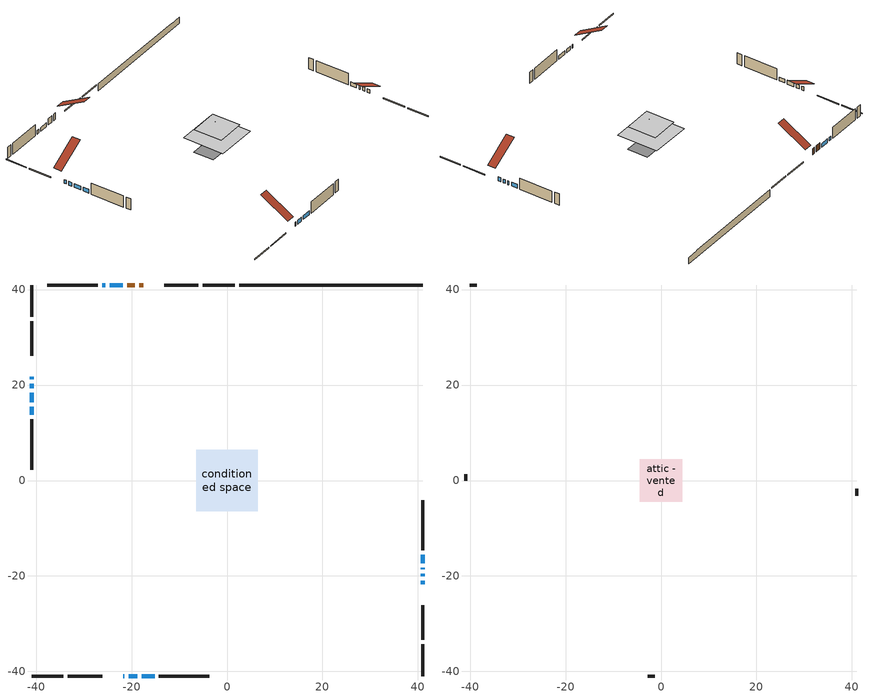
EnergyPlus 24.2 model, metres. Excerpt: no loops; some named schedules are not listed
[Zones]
conditioned space
 floor adiabatic (AdiabaticFloorConstruction): -6.42,-6.42 -6.42,6.42 6.42,6.42 6.42,-6.42 z1.52
 floor foundation (Slab1 construction): -6.34,-3.26 -6.34,3.26 6.34,3.26 6.34,-3.26 z-1.91
 wall outside (RimJoist1 construction): 1.61,40.94 -5.04,40.94 / -40.94,-40.94 -34.29,-40.94 / -40.94,40.94 -40.94,34.29 / 40.94,-40.94 40.94,-34.29 z0.3:0.6
 wall outside (RimJoist2 construction): -5.97,40.94 -13.17,40.94 / -33.36,-40.94 -26.16,-40.94 / -40.94,33.36 -40.94,26.16 / 40.94,-33.36 40.94,-26.16 z0.3:0.6
 wall outside (AdiabaticWallConstruction 1): -17.59,40.94 -18.42,40.94 / -19.35,40.94 -20.94,40.94 z0.3:2.33
 wall outside (AdiabaticWallConstruction): 40.94,-21.75 40.94,-20.98 / 40.94,-20.05 40.94,-19.51 / -40.94,21.75 -40.94,21.17 / -40.94,20.24 -40.94,19.34 / 40.94,-18.58 40.94,-18.31 / -21.75,-40.94 -21.47,-40.94 / 40.94,-17.38 40.94,-15.57 / -40.94,18.41 -40.94,16.39 / -40.94,15.46 -40.94,13.74 / -21.86,40.94 -24.58,40.94 / -25.51,40.94 -26.18,40.94 / -20.55,-40.94 -18.82,-40.94 / -17.9,-40.94 -15.18,-40.94 z0.3:1.52
 wall outside (Wall1 construction): -27.1,40.94 -37.66,40.94 / -14.25,-40.94 -3.7,-40.94 / -40.94,12.81 -40.94,2.26 / 40.94,-14.64 40.94,-4.09 z0.3:3.96
 wall foundation (FoundationWall1 construction): 2.54,40.94,-1.91 2.54,40.94,0.3 37.1,40.94,0.3 37.1,40.94,0.13 40.94,40.94,0.13 40.94,40.94,-1.91
 window (WindowConstruction): 40.94,-21.74 40.94,-20.98 z0.3:1.52
 window (WindowConstruction 8): 40.94,-20.05 40.94,-19.51 z0.3:1.52
 window (WindowConstruction 9): -40.94,21.74 -40.94,21.17 z0.3:1.52
 window (WindowConstruction 10): -40.94,20.24 -40.94,19.34 z0.3:1.52
 window (WindowConstruction 11): 40.94,-18.58 40.94,-18.31 z0.3:1.52
 window (WindowConstruction 12): -21.74,-40.94 -21.47,-40.94 z0.3:1.52
 window (WindowConstruction 1): 40.94,-17.38 40.94,-15.57 z0.3:1.52
 window (WindowConstruction 2): -40.94,18.41 -40.94,16.39 z0.3:1.52
 window (WindowConstruction 3): -40.94,15.46 -40.94,13.74 z0.3:1.52
 window (WindowConstruction 4): -21.86,40.94 -24.58,40.94 z0.3:1.52
 window (WindowConstruction 5): -25.51,40.94 -26.17,40.94 z0.3:1.52
 window (WindowConstruction 6): -20.54,-40.94 -18.83,-40.94 z0.3:1.52
 window (WindowConstruction 7): -17.9,-40.94 -15.18,-40.94 z0.3:1.52
 door (Door): -17.59,40.94 -18.42,40.94 z0.3:2.33
 door (Door 1): -19.35,40.94 -20.93,40.94 z0.3:2.33
 ceiling adiabatic (AdiabaticFloorConstruction): 6.42,-6.42 6.42,6.42 -6.42,6.42 -6.42,-6.42 z1.52
attic - vented
 floor to conditioned space (Floor1 construction Reversed): -4.42,-4.42 -4.42,4.42 4.42,4.42 4.42,-4.42 z3.96
 floor to conditioned space (Floor2 construction Reversed): -1.77,-1.77 -1.77,1.77 1.77,1.77 1.77,-1.77 z3.96
 wall outside (Wall3 construction): -38.59,40.94 -40.01,40.94 / -2.77,-40.94 -1.34,-40.94 / -40.94,1.33 -40.94,-0.1 / 40.94,-3.16 40.94,-1.73 z0.3:3.96
 roof outside (Roof1 construction): -16.66,40.94,3.96 -16.66,32.09,9.12 -14.1,32.09,9.12 -14.1,40.94,3.96; -22.67,-40.94,3.96 -22.67,-32.09,9.12 -25.23,-32.09,9.12 -25.23,-40.94,3.96; -40.94,22.67,3.96 -32.09,22.67,9.12 -32.09,25.23,9.12 -40.94,25.23,3.96; 40.94,-22.67,3.96 32.09,-22.67,9.12 32.09,-25.23,9.12 40.94,-25.23,3.96
[Building]
Building 1: Terrain=Suburbs
[Site:Location]
Saskatoon Intl AP_SK: Latitude {deg}=52.17; Longitude {deg}=-106.7; Time Zone {hr}=-6; Elevation {m}=504; Keep Site Location Information=Yes
[Site:GroundTemperature:Shallow]
-3.29371, -5.9198, -6.13011, -4.88389, 0.118965, 5.09852, 9.41553, 12.1502, 12.3826, 10.1583, 5.95142, 1.12462
[Site:WaterMainsTemperature]
Calculation Method=Schedule; Temperature Schedule=mains temperature schedule
[Material] Roughness=Rough; Thermal Absorptance=0.9
Name | Thickness {m} | Conductivity {W/m-K} | Density {kg/m3} | Specific Heat {J/kg-K} | Solar Absorptance | Visible Absorptance
asphalt or fiberglass shingles | 0.00635 | 0.162714 | 1121.4 | 1465.45 | 0.84 | 0.84
ceiling loosefill ins | 0.169333 | 0.0480833 | 16.02 | 1046.75 | 0.7 | 0.7
ceiling stud and cavity | 0.1397 | 0.331951 | 65.682 | 1177.47 | 0.7 | 0.7
ceiling stud and cavity 1 | 0.1397 | 0.346447 | 65.682 | 1177.47 | 0.7 | 0.7
concrete 4.0 in. | 0.1016 | 1.803125 | 2242.8 | 837.4 | 0.7 | 0.7
concrete 8.0 in. | 0.2032 | 1.803125 | 2242.8 | 837.4 | 0.7 | 0.7
door material | 0.04445 | 0.20624 | 512.64 | 1214.23 | 0.7 | 0.7
door material 1 | 0.04445 | 0.0451087 | 512.64 | 1214.23 | 0.7 | 0.7
floor covering | 0.0127 | 0.0433444 | 54.468 | 1339.84 | 0.6 | 0.6
floor rigid ins; wall rigid ins | 0.512978 | 0.029427 | 32.04 | 1214.23 | 0.7 | 0.7
floor stud and cavity | 0.1397 | 1.75129 | 37.0049 | 1207.88 | 0.7 | 0.7
furniture material conditioned space 1 | 0.1524 | 0.115458 | 640.8 | 1214.23 | 0.6 | 0.6
gypsum board | 0.0127 | 0.160291 | 801 | 837.4 | 0.6 | 0.6
osb sheathing 0.5 in. | 0.0127 | 0.115458 | 512.64 | 1214.23 | 0.7 | 0.7
osb sheathing 0.75 in. | 0.01905 | 0.115458 | 512.64 | 1214.23 | 0.7 | 0.7
osb sheathing 2.0 in. | 0.0508 | 0.115458 | 512.64 | 1214.23 | 0.7 | 0.7
rim joist stud and cavity | 0.0508 | 0.0495211 | 125.044 | 1163.47 | 0.6 | 0.6
rim joist stud and cavity 1 | 0.0508 | 0.271007 | 50.32683 | 1063.81 | 0.6 | 0.6
wall stud and cavity | 0.1397 | 0.131356 | 139.0536 | 1170.24 | 0.7 | 0.7
wall stud and cavity 1 | 0.0889 | 6.1454 | 50.32683 | 1063.81 | 0.6 | 0.6
wall stud and cavity 2 | 0.0889 | 0.380278 | 52.3479 | 1209.89 | 0.7 | 0.7
wall stud and cavity 3 | 0.0889 | 0.391764 | 83.0341 | 1211.67 | 0.7 | 0.7
wood siding | 0.0254 | 0.102417 | 544.68 | 1172.36 | 0 | 0
wood siding 1 | 0.00254 | 0.102417 | 544.68 | 1172.36 | 0 | 0
wood siding 2; wood siding 3; wood siding 4 | 0.0254 | 0.102417 | 544.68 | 1172.36 | 0.7 | 0.7
[WindowMaterial:SimpleGlazingSystem]
Name | U-Factor {W/m2-K} | Solar Heat Gain Coefficient
WindowMaterial | 1.33263 | 0.49
WindowMaterial 1 | 1.32695 | 0.49
WindowMaterial 2 | 1.24121 | 0.52
WindowMaterial 3 | 1.25313 | 0.52
WindowMaterial 4 | 1.3525 | 0.48
WindowMaterial 5 | 1.38486 | 0.47
WindowMaterial 6 | 1.48423 | 0.43
WindowMaterial 7 | 5.05796 | 0.63
[Construction]
AdiabaticFloorConstruction: floor stud and cavity, floor rigid ins, osb sheathing 0.75 in., floor covering
AdiabaticWallConstruction: wood siding 3, wall rigid ins, wall stud and cavity 2, gypsum board
AdiabaticWallConstruction 1: wood siding 4, wall rigid ins, wall stud and cavity 2, gypsum board
Door: door material
Door 1: door material 1
Floor1 construction Reversed: gypsum board, ceiling stud and cavity, ceiling loosefill ins
Floor2 construction Reversed: gypsum board, ceiling stud and cavity 1, ceiling loosefill ins
FoundationWall1 construction: concrete 8.0 in.
furniture construction conditioned space 1: furniture material conditioned space 1
PartitionWallConstruction: gypsum board, wall stud and cavity 3, gypsum board
RimJoist1 construction: wood siding 2, osb sheathing 2.0 in., rim joist stud and cavity
RimJoist2 construction: wood siding 2, rim joist stud and cavity 1
Roof1 construction: asphalt or fiberglass shingles
Slab1 construction: concrete 4.0 in.
Wall1 construction: wood siding, osb sheathing 0.5 in., wall stud and cavity, gypsum board
Wall3 construction: wood siding 1, wall stud and cavity 1
WindowConstruction: WindowMaterial
WindowConstruction 1; WindowConstruction 10; WindowConstruction 4; WindowConstruction 7: WindowMaterial 1
WindowConstruction 11; WindowConstruction 12: WindowMaterial 7
WindowConstruction 2: WindowMaterial 2
WindowConstruction 3; WindowConstruction 6: WindowMaterial 3
WindowConstruction 5: WindowMaterial 4
WindowConstruction 8: WindowMaterial 5
WindowConstruction 9: WindowMaterial 6
[Zone] Multiplier=1; Part of Total Floor Area=Yes
Name | Volume {m3}
attic - vented | 72.5043
conditioned space | 619.3
[Space]
Name | Zone | Volume {m3}
attic - vented 1 | attic - vented | 72.5043
conditioned space 1 | conditioned space | 619.3
[ZoneInfiltration:EffectiveLeakageArea]
infil attic - vented 1: Zone or Space=attic - vented 1; Schedule=Always On Discrete; Effective Air Leakage Area {cm2}=3108.69; Stack Coefficient=0.000613326; Wind Coefficient=1.67327e-05
[ZoneMixing]
whole house fan mix: Zone or Space=attic - vented; Schedule=Always On Continuous; Design Flow Rate Calculation Method=Flow/Zone; Design Flow Rate {m3/s}=0; Source Zone or Space=conditioned space
[SurfaceProperty:ExposedFoundationPerimeter]
Slab1: Exposed Perimeter Calculation Method=TotalExposedPerimeter; Total Exposed Perimeter {m}=38.405
[InternalMass] Zone or ZoneList=conditioned space; Space or SpaceList=conditioned space 1
Name | Construction | Surface Area {m2}
furniture mass conditioned space 1 | furniture construction conditioned space 1 | 99.0803
partition wall mass | PartitionWallConstruction | 247.701
[Lights]
interior lighting: Zone or ZoneList or Space or SpaceList=conditioned space 1; Schedule=interior lighting schedule; Design Level Calculation Method=LightingLevel; Lighting Level {W}=343.2; Return Air Fraction=0; Fraction Radiant=0.6; Fraction Visible=0.2; Fraction Replaceable=1
[People]
occupants: Zone or ZoneList or Space or SpaceList=conditioned space 1; Number of People Schedule=occupants schedule; Number of People Calculation Method=People; Number of People=3; Fraction Radiant=0.314171; Sensible Heat Fraction=0.56303; Activity Level Schedule=occupants activity schedule; Carbon Dioxide Generation Rate {m3/s-W}=0; Enable ASHRAE 55 Comfort Warnings=No; Mean Radiant Temperature Calculation Type=EnclosureAveraged
[ElectricEquipment] Zone or ZoneList or Space or SpaceList=conditioned space 1; Design Level Calculation Method=EquipmentLevel
Name | Schedule | Design Level {W} | Fraction Latent | Fraction Radiant | Fraction Lost
clothes dryer | clothes dryer schedule | 140.772 | 0.015 | 0.081 | 0.85
clothes washer | clothes washer schedule | 32.1985 | 0.03 | 0.162 | 0.7
cooking range | cooking range schedule | 215.147 | 0.08 | 0.432 | 0.2
dishwasher | dishwasher schedule | 66.8632 | 0.3 | 0.18 | 0.4
fridge | fridge schedule | 72.9452 | 0 | 0.6 | 0
mech vent house fan | mech vent house fan schedule | 0 | 0 | 0 | 1
mech vent house fan cfis | mech vent house fan cfis schedule | 0 | 0 | 0 | 0
misc plug loads | misc plug loads schedule | 494.7 | 0.045 | 0.513 | 0.1
whole house fan | Always On Discrete | 0 | 0 | 0 | 1
[OtherEquipment] Zone or ZoneList or Space or SpaceList=conditioned space 1; Design Level Calculation Method=EquipmentLevel
Name | Fuel Type | Schedule | Design Level {W} | Fraction Latent | Fraction Radiant | Fraction Lost
clothes dryer 1 | Electricity | clothes dryer schedule | 0 | 0.015 | 0.081 | 0.85
cooking range 1 | Electricity | cooking range schedule | 0 | 0.08 | 0.432 | 0.2
general water use latent | None | general water use schedule | 62.594 | 1 | 0 | 0
general water use sensible | None | general water use schedule | -61.6891 | 0 | 0.6 | 0
mech vent house fan latent load | None | Always On Discrete | 0 | 1 | 0 | 0
mech vent house fan sensible load | None | Always On Discrete | 0 | 0 | 0 | 0
water heater energy adjustment1 | Electricity | Always On Discrete | 0.01 | 0 | 0 | 1
[ZoneInfiltration:DesignFlowRate] Zone or ZoneList or Space or SpaceList=conditioned space 1; Schedule=Always On Discrete; Design Flow Rate Calculation Method=Flow/Zone; Design Flow Rate {m3/s}=0
infil flow; natural vent flow; whole house fan flow
[AvailabilityManager:Scheduled]
furnace airloop Availability Manager: Schedule=Always On Discrete
[Foundation:Kiva]
Foundation Kiva 1: Initial Indoor Air Temperature {C}=21; Wall Height Above Grade {m}=0.300015; Wall Depth Below Slab {m}=0.2032
[Foundation:Kiva:Settings]
Soil Conductivity {W/m-K}=0.849921; Soil Density {kg/m3}=1842.3; Soil Specific Heat {J/kg-K}=418.7; Ground Solar Absorptivity=0.9; Ground Thermal Absorptivity=0.9; Ground Surface Roughness {m}=0.03; Far-Field Width {m}=40; Deep-Ground Boundary Condition=ZeroFlux; Deep-Ground Depth {m}=40; Minimum Cell Dimension {m}=0.2; Maximum Cell Growth Coefficient=3; Simulation Timestep=Timestep
[Exterior:Lights]
exterior lighting: Schedule=exterior lighting schedule; Design Level {W}=75.6
[EnergyManagementSystem:GlobalVariable]
furnace_airloop_Fan_RTF
infil_program_Qfan
infil_program_Qinf
natural_vent_program_Qnv
natural_vent_program_Qwhf
[EnergyManagementSystem:Sensor]
Name | Output:Variable or Output:Meter Index Key | Output:Variable or Output:Meter
airflow_gain | infil flow | Infiltration Sensible Heat Gain Energy
airflow_gain_1 | natural vent flow | Infiltration Sensible Heat Gain Energy
airflow_gain_2 | whole house fan flow | Infiltration Sensible Heat Gain Energy
airflow_loss | infil flow | Infiltration Sensible Heat Loss Energy
airflow_loss_1 | natural vent flow | Infiltration Sensible Heat Loss Energy
airflow_loss_2 | whole house fan flow | Infiltration Sensible Heat Loss Energy
clg_load_cond |  | Cooling:EnergyTransfer:Zone:CONDITIONED SPACE
clg_sp_s; clg_sp_s_1 | cooling setpoint | Schedule Value
clothes_dryer_exhaust_0_sch_s | clothes dryer exhaust 0 schedule | Schedule Value
cool_season | cooling season schedule | Schedule Value
htg_load_cond |  | Heating:EnergyTransfer:Zone:CONDITIONED SPACE
htg_sp_s; htg_sp_s_1 | heating setpoint | Schedule Value
ig_ee_conv | clothes dryer | Electric Equipment Convective Heating Energy
ig_ee_conv_2 | cooking range | Electric Equipment Convective Heating Energy
ig_ee_conv_4 | fridge | Electric Equipment Convective Heating Energy
ig_ee_conv_5 | misc plug loads | Electric Equipment Convective Heating Energy
ig_ee_conv_6 | whole house fan | Electric Equipment Convective Heating Energy
ig_ee_rad | clothes dryer | Electric Equipment Radiant Heating Energy
ig_ee_rad_2 | cooking range | Electric Equipment Radiant Heating Energy
ig_ee_rad_4 | fridge | Electric Equipment Radiant Heating Energy
ig_ee_rad_5 | misc plug loads | Electric Equipment Radiant Heating Energy
ig_ee_rad_6 | whole house fan | Electric Equipment Radiant Heating Energy
ig_lgt_conv | interior lighting | Lights Convective Heating Energy
ig_lgt_rad | interior lighting | Lights Radiant Heating Energy
ig_lgt_vis | interior lighting | Lights Visible Radiation Heating Energy
ig_oe_conv | clothes dryer 1 | Other Equipment Convective Heating Energy
ig_oe_conv_1 | cooking range 1 | Other Equipment Convective Heating Energy
ig_oe_conv_2 | general water use latent | Other Equipment Convective Heating Energy
ig_oe_conv_3 | general water use sensible | Other Equipment Convective Heating Energy
ig_oe_conv_4 | water heater energy adjustment1 | Other Equipment Convective Heating Energy
ig_oe_rad | clothes dryer 1 | Other Equipment Radiant Heating Energy
ig_oe_rad_1 | cooking range 1 | Other Equipment Radiant Heating Energy
ig_oe_rad_2 | general water use latent | Other Equipment Radiant Heating Energy
ig_oe_rad_3 | general water use sensible | Other Equipment Radiant Heating Energy
ig_oe_rad_4 | water heater energy adjustment1 | Other Equipment Radiant Heating Energy
ig_ppl_conv | occupants | People Convective Heating Energy
ig_ppl_rad | occupants | People Radiant Heating Energy
im_conv | furniture mass conditioned space 1 | Surface Inside Face Convection Heat Gain Energy
im_conv_1 | partition wall mass | Surface Inside Face Convection Heat Gain Energy
im_ig | furniture mass conditioned space 1 | Surface Inside Face Internal Gains Radiation Heat Gain Energy
im_ig_1 | partition wall mass | Surface Inside Face Internal Gains Radiation Heat Gain Energy
im_lgt | furniture mass conditioned space 1 | Surface Inside Face Lights Radiation Heat Gain Energy
im_lgt_1 | partition wall mass | Surface Inside Face Lights Radiation Heat Gain Energy
im_sol | furniture mass conditioned space 1 | Surface Inside Face Solar Radiation Heat Gain Energy
im_sol_1 | partition wall mass | Surface Inside Face Solar Radiation Heat Gain Energy
im_surf | furniture mass conditioned space 1 | Surface Inside Face Net Surface Thermal Radiation Heat Gain Energy
im_surf_1 | partition wall mass | Surface Inside Face Net Surface Thermal Radiation Heat Gain Energy
mv_conv | mech vent house fan | Electric Equipment Convective Heating Energy
mv_conv_1 | mech vent house fan cfis | Electric Equipment Convective Heating Energy
mv_conv_2 | mech vent house fan latent load | Other Equipment Convective Heating Energy
mv_conv_3 | mech vent house fan sensible load | Other Equipment Convective Heating Energy
mv_rad | mech vent house fan | Electric Equipment Radiant Heating Energy
mv_rad_1 | mech vent house fan cfis | Electric Equipment Radiant Heating Energy
mv_rad_2 | mech vent house fan latent load | Other Equipment Radiant Heating Energy
mv_rad_3 | mech vent house fan sensible load | Other Equipment Radiant Heating Energy
natural_vent_s | natural vent schedule | Schedule Value
out_pb_s |  | Site Outdoor Air Barometric Pressure
out_wt_s |  | Site Outdoor Air Humidity Ratio
site_vw_s |  | Site Wind Speed
ss_back_out | Window1 | Surface Window Shortwave from Zone Back Out Window Heat Transfer Rate
ss_back_out_1 | Window10 | Surface Window Shortwave from Zone Back Out Window Heat Transfer Rate
ss_back_out_10 | Window7 | Surface Window Shortwave from Zone Back Out Window Heat Transfer Rate
ss_back_out_11 | Window8 | Surface Window Shortwave from Zone Back Out Window Heat Transfer Rate
ss_back_out_12 | Window9 | Surface Window Shortwave from Zone Back Out Window Heat Transfer Rate
ss_back_out_2 | Window12 | Surface Window Shortwave from Zone Back Out Window Heat Transfer Rate
ss_back_out_3 | Window14 | Surface Window Shortwave from Zone Back Out Window Heat Transfer Rate
ss_back_out_4 | Window18 | Surface Window Shortwave from Zone Back Out Window Heat Transfer Rate
ss_back_out_5 | Window19 | Surface Window Shortwave from Zone Back Out Window Heat Transfer Rate
ss_back_out_6 | Window2 | Surface Window Shortwave from Zone Back Out Window Heat Transfer Rate
ss_back_out_7 | Window3 | Surface Window Shortwave from Zone Back Out Window Heat Transfer Rate
ss_back_out_8 | Window4 | Surface Window Shortwave from Zone Back Out Window Heat Transfer Rate
ss_back_out_9 | Window5 | Surface Window Shortwave from Zone Back Out Window Heat Transfer Rate
ss_conv | Door1 | Surface Inside Face Convection Heat Gain Energy
ss_conv_1 | Door2 | Surface Inside Face Convection Heat Gain Energy
ss_conv_10 | Window4 | Surface Inside Face Convection Heat Gain Energy
ss_conv_11 | Window5 | Surface Inside Face Convection Heat Gain Energy
ss_conv_12 | Window7 | Surface Inside Face Convection Heat Gain Energy
ss_conv_13 | Window8 | Surface Inside Face Convection Heat Gain Energy
ss_conv_14 | Window9 | Surface Inside Face Convection Heat Gain Energy
ss_conv_2 | Window1 | Surface Inside Face Convection Heat Gain Energy
ss_conv_3 | Window10 | Surface Inside Face Convection Heat Gain Energy
ss_conv_4 | Window12 | Surface Inside Face Convection Heat Gain Energy
ss_conv_5 | Window14 | Surface Inside Face Convection Heat Gain Energy
ss_conv_6 | Window18 | Surface Inside Face Convection Heat Gain Energy
ss_conv_7 | Window19 | Surface Inside Face Convection Heat Gain Energy
ss_conv_8 | Window2 | Surface Inside Face Convection Heat Gain Energy
ss_conv_9 | Window3 | Surface Inside Face Convection Heat Gain Energy
ss_ig | Door1 | Surface Inside Face Internal Gains Radiation Heat Gain Energy
ss_ig_1 | Door2 | Surface Inside Face Internal Gains Radiation Heat Gain Energy
ss_ig_10 | Window4 | Surface Inside Face Internal Gains Radiation Heat Gain Energy
ss_ig_11 | Window5 | Surface Inside Face Internal Gains Radiation Heat Gain Energy
ss_ig_12 | Window7 | Surface Inside Face Internal Gains Radiation Heat Gain Energy
ss_ig_13 | Window8 | Surface Inside Face Internal Gains Radiation Heat Gain Energy
ss_ig_14 | Window9 | Surface Inside Face Internal Gains Radiation Heat Gain Energy
ss_ig_2 | Window1 | Surface Inside Face Internal Gains Radiation Heat Gain Energy
ss_ig_3 | Window10 | Surface Inside Face Internal Gains Radiation Heat Gain Energy
ss_ig_4 | Window12 | Surface Inside Face Internal Gains Radiation Heat Gain Energy
ss_ig_5 | Window14 | Surface Inside Face Internal Gains Radiation Heat Gain Energy
ss_ig_6 | Window18 | Surface Inside Face Internal Gains Radiation Heat Gain Energy
ss_ig_7 | Window19 | Surface Inside Face Internal Gains Radiation Heat Gain Energy
ss_ig_8 | Window2 | Surface Inside Face Internal Gains Radiation Heat Gain Energy
ss_ig_9 | Window3 | Surface Inside Face Internal Gains Radiation Heat Gain Energy
ss_lgt | Door1 | Surface Inside Face Lights Radiation Heat Gain Energy
ss_lgt_1 | Door2 | Surface Inside Face Lights Radiation Heat Gain Energy
ss_sol | Door1 | Surface Inside Face Solar Radiation Heat Gain Energy
ss_sol_1 | Door2 | Surface Inside Face Solar Radiation Heat Gain Energy
ss_surf | Door1 | Surface Inside Face Net Surface Thermal Radiation Heat Gain Energy
ss_surf_1 | Door2 | Surface Inside Face Net Surface Thermal Radiation Heat Gain Energy
ss_surf_10 | Window4 | Surface Inside Face Net Surface Thermal Radiation Heat Gain Energy
ss_surf_11 | Window5 | Surface Inside Face Net Surface Thermal Radiation Heat Gain Energy
ss_surf_12 | Window7 | Surface Inside Face Net Surface Thermal Radiation Heat Gain Energy
ss_surf_13 | Window8 | Surface Inside Face Net Surface Thermal Radiation Heat Gain Energy
ss_surf_14 | Window9 | Surface Inside Face Net Surface Thermal Radiation Heat Gain Energy
ss_surf_2 | Window1 | Surface Inside Face Net Surface Thermal Radiation Heat Gain Energy
ss_surf_3 | Window10 | Surface Inside Face Net Surface Thermal Radiation Heat Gain Energy
ss_surf_4 | Window12 | Surface Inside Face Net Surface Thermal Radiation Heat Gain Energy
ss_surf_5 | Window14 | Surface Inside Face Net Surface Thermal Radiation Heat Gain Energy
ss_surf_6 | Window18 | Surface Inside Face Net Surface Thermal Radiation Heat Gain Energy
ss_surf_7 | Window19 | Surface Inside Face Net Surface Thermal Radiation Heat Gain Energy
ss_surf_8 | Window2 | Surface Inside Face Net Surface Thermal Radiation Heat Gain Energy
ss_surf_9 | Window3 | Surface Inside Face Net Surface Thermal Radiation Heat Gain Energy
ss_trans_in | Window1 | Surface Window Transmitted Solar Radiation Rate
ss_trans_in_1 | Window10 | Surface Window Transmitted Solar Radiation Rate
ss_trans_in_10 | Window7 | Surface Window Transmitted Solar Radiation Rate
ss_trans_in_11 | Window8 | Surface Window Transmitted Solar Radiation Rate
ss_trans_in_12 | Window9 | Surface Window Transmitted Solar Radiation Rate
ss_trans_in_2 | Window12 | Surface Window Transmitted Solar Radiation Rate
ss_trans_in_3 | Window14 | Surface Window Transmitted Solar Radiation Rate
ss_trans_in_4 | Window18 | Surface Window Transmitted Solar Radiation Rate
ss_trans_in_5 | Window19 | Surface Window Transmitted Solar Radiation Rate
ss_trans_in_6 | Window2 | Surface Window Transmitted Solar Radiation Rate
ss_trans_in_7 | Window3 | Surface Window Transmitted Solar Radiation Rate
ss_trans_in_8 | Window4 | Surface Window Transmitted Solar Radiation Rate
ss_trans_in_9 | Window5 | Surface Window Transmitted Solar Radiation Rate
ss_trans_out | Window1 | Surface Inside Face Initial Transmitted Diffuse Transmitted Out Window Solar Radiation Rate
ss_trans_out_1 | Window10 | Surface Inside Face Initial Transmitted Diffuse Transmitted Out Window Solar Radiation Rate
ss_trans_out_10 | Window7 | Surface Inside Face Initial Transmitted Diffuse Transmitted Out Window Solar Radiation Rate
ss_trans_out_11 | Window8 | Surface Inside Face Initial Transmitted Diffuse Transmitted Out Window Solar Radiation Rate
ss_trans_out_12 | Window9 | Surface Inside Face Initial Transmitted Diffuse Transmitted Out Window Solar Radiation Rate
ss_trans_out_2 | Window12 | Surface Inside Face Initial Transmitted Diffuse Transmitted Out Window Solar Radiation Rate
ss_trans_out_3 | Window14 | Surface Inside Face Initial Transmitted Diffuse Transmitted Out Window Solar Radiation Rate
ss_trans_out_4 | Window18 | Surface Inside Face Initial Transmitted Diffuse Transmitted Out Window Solar Radiation Rate
ss_trans_out_5 | Window19 | Surface Inside Face Initial Transmitted Diffuse Transmitted Out Window Solar Radiation Rate
ss_trans_out_6 | Window2 | Surface Inside Face Initial Transmitted Diffuse Transmitted Out Window Solar Radiation Rate
ss_trans_out_7 | Window3 | Surface Inside Face Initial Transmitted Diffuse Transmitted Out Window Solar Radiation Rate
ss_trans_out_8 | Window4 | Surface Inside Face Initial Transmitted Diffuse Transmitted Out Window Solar Radiation Rate
ss_trans_out_9 | Window5 | Surface Inside Face Initial Transmitted Diffuse Transmitted Out Window Solar Radiation Rate
s_conv | Floor1 | Surface Inside Face Convection Heat Gain Energy
s_conv_1 | Floor2 | Surface Inside Face Convection Heat Gain Energy
s_conv_10 | RimJoist2:180 | Surface Inside Face Convection Heat Gain Energy
s_conv_11 | RimJoist2:270 | Surface Inside Face Convection Heat Gain Energy
s_conv_12 | RimJoist2:90 | Surface Inside Face Convection Heat Gain Energy
s_conv_13 | Slab1 | Surface Inside Face Convection Heat Gain Energy
s_conv_14 | Wall1:0 | Surface Inside Face Convection Heat Gain Energy
s_conv_15 | Wall1:180 | Surface Inside Face Convection Heat Gain Energy
s_conv_16 | Wall1:270 | Surface Inside Face Convection Heat Gain Energy
s_conv_17 | Wall1:90 | Surface Inside Face Convection Heat Gain Energy
s_conv_2 | FoundationWall1 | Surface Inside Face Convection Heat Gain Energy
s_conv_3 | inferred conditioned ceiling | Surface Inside Face Convection Heat Gain Energy
s_conv_4 | inferred conditioned floor | Surface Inside Face Convection Heat Gain Energy
